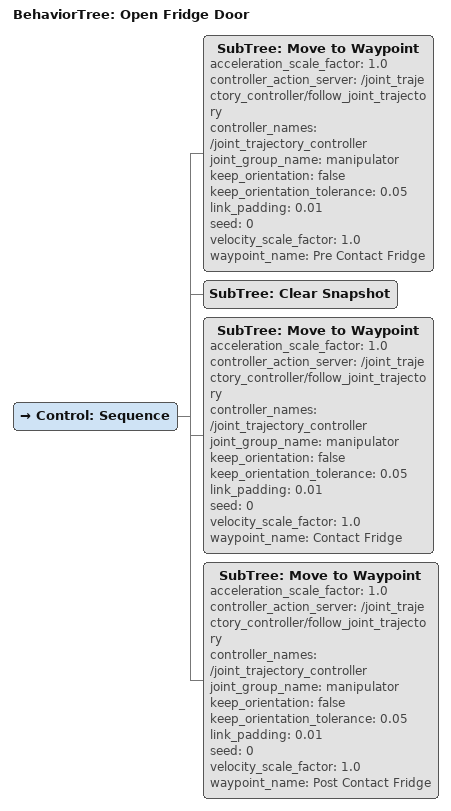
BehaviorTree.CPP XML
<?xml version="1.0" encoding="UTF-8" ?>
<root BTCPP_format="4" main_tree_to_execute="Open Fridge Door">
  <BehaviorTree ID="Open Fridge Door">
    <Control ID="Sequence">
      <SubTree
        ID="Move to Waypoint"
        acceleration_scale_factor="1.0"
        controller_action_server="/joint_trajectory_controller/follow_joint_trajectory"
        controller_names="/joint_trajectory_controller"
        joint_group_name="manipulator"
        keep_orientation="false"
        keep_orientation_tolerance="0.05"
        link_padding="0.01"
        seed="0"
        velocity_scale_factor="1.0"
        waypoint_name="Pre Contact Fridge"
      />
      <SubTree ID="Clear Snapshot" />
      <SubTree
        ID="Move to Waypoint"
        acceleration_scale_factor="1.0"
        controller_action_server="/joint_trajectory_controller/follow_joint_trajectory"
        controller_names="/joint_trajectory_controller"
        joint_group_name="manipulator"
        keep_orientation="false"
        keep_orientation_tolerance="0.05"
        link_padding="0.01"
        seed="0"
        velocity_scale_factor="1.0"
        waypoint_name="Contact Fridge"
      />
      <SubTree
        ID="Move to Waypoint"
        acceleration_scale_factor="1.0"
        controller_action_server="/joint_trajectory_controller/follow_joint_trajectory"
        controller_names="/joint_trajectory_controller"
        joint_group_name="manipulator"
        keep_orientation="false"
        keep_orientation_tolerance="0.05"
        link_padding="0.01"
        seed="0"
        velocity_scale_factor="1.0"
        waypoint_name="Post Contact Fridge"
      />
    </Control>
  </BehaviorTree>
</root>
